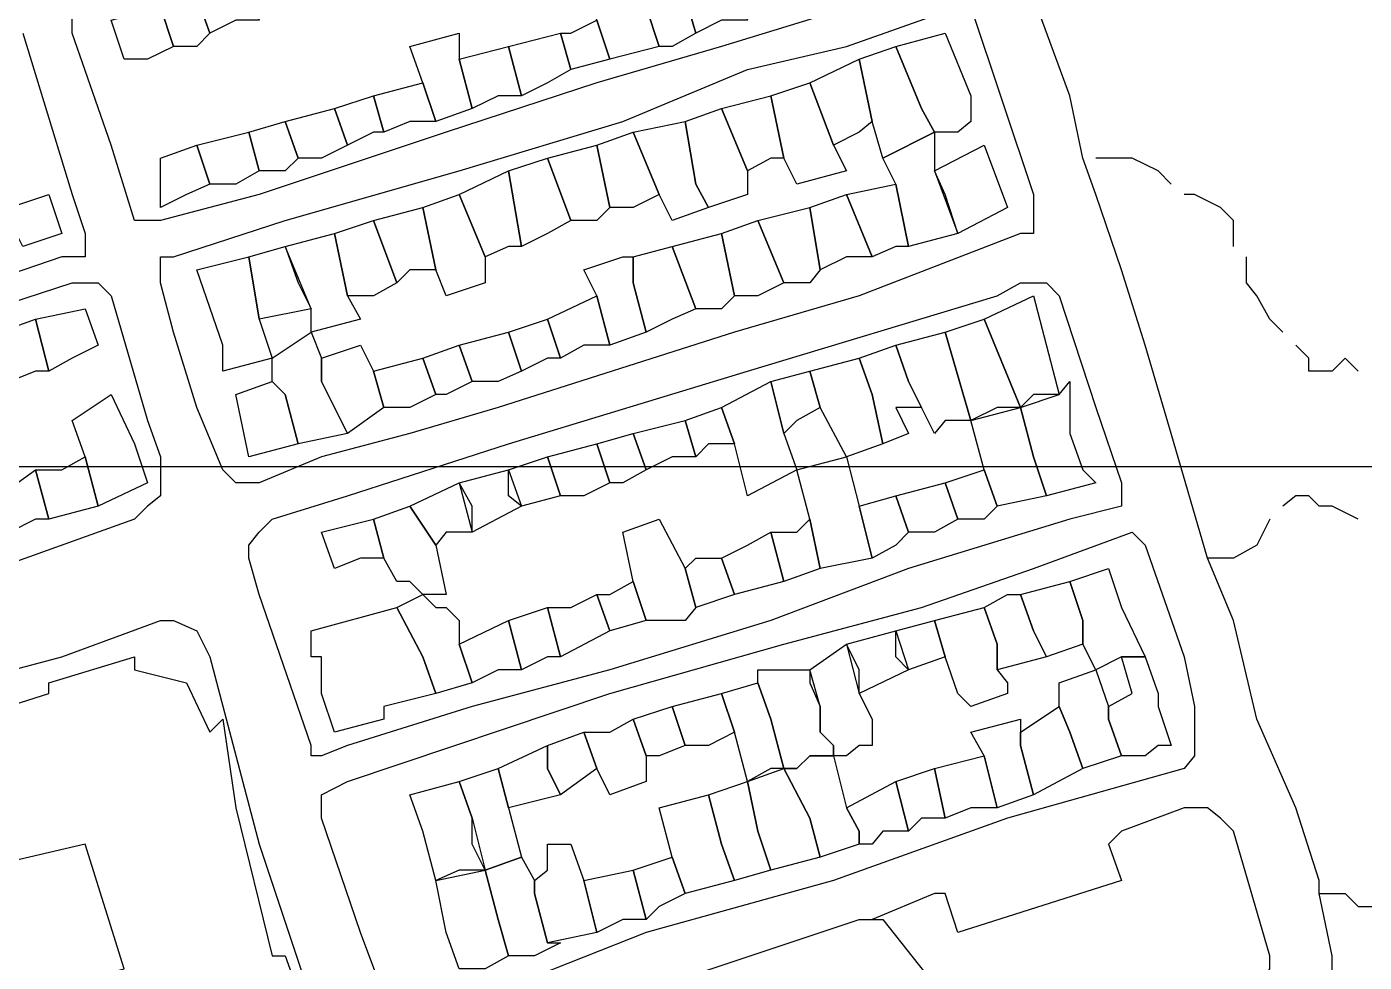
# Model space of a CAD drawing. Header units: millimetres. Extents: x -3588 to 75209, y -3737 to 38254.
# Drawn here: x 27979.5 to 28124.8, y 18723.9 to 18825.6 of the extents above; entities that cross this region are included whole.
import ezdxf

# ---------------------------------------------------------------- set-up
doc = ezdxf.new("R2010")
doc.units = ezdxf.units.MM
doc.layers.add('P', color=253, linetype='Continuous')

msp = doc.modelspace()

# ---------------------------------------------------------------- linework, layer by layer
msp.add_lwpolyline([(27912.41, 18777.795), (29501.621, 18777.795), (29501.621, 17962.799), (27912.41, 17962.799)], close=True)
at = {"layer": 'P'}
for points in [[(27992.587, 18804.525), (27991.179, 18804.525), (27988.634, 18812.703), (27984.393, 18824.85), (27984.393, 18826.258), (27984.393, 18827.666), (27987.226, 18828.787), (28006.142, 18834.436), (28023.922, 18839.797), (28038.598, 18843.75), (28072.478, 18854.761), (28073.886, 18854.761), (28080.655, 18833.028), (28080.655, 18831.619), (28072.478, 18828.787), (28054.97, 18823.425), (28041.414, 18819.472), (28025.043, 18814.111), (28004.718, 18807.342), (27993.995, 18804.525), (27992.587, 18804.525)], [(28094.211, 18811.295), (28092.802, 18818.064), (28088.849, 18828.787), (28083.488, 18845.174), (28082.064, 18851.944)], [(28046.792, 18827.666), (28048.2, 18823.425), (28042.839, 18822.017), (28041.414, 18826.258), (28040.006, 18831.619), (28044.247, 18833.028), (28046.792, 18827.666)], [(28002.189, 18826.258), (27999.357, 18824.85), (27997.948, 18828.787), (28003.598, 18830.211), (28004.718, 18826.258), (28002.189, 18826.258)], [(28054.97, 18826.258), (28052.153, 18824.85), (28051.017, 18828.787), (28056.378, 18830.211), (28057.786, 18826.258), (28054.97, 18826.258)], [(27997.948, 18823.425), (27995.404, 18823.425), (27993.995, 18827.666), (27997.948, 18828.787), (27999.357, 18824.85), (27997.948, 18823.425)], [(28049.608, 18823.425), (28048.2, 18823.425), (28046.792, 18827.666), (28051.017, 18828.787), (28052.153, 18824.85), (28049.608, 18823.425)], [(27992.587, 18822.017), (27990.042, 18822.017), (27988.634, 18826.258), (27993.995, 18827.666), (27995.404, 18823.425), (27992.587, 18822.017)], [(28002.189, 18776.006), (28000.765, 18777.415), (27997.948, 18784.2), (27995.404, 18792.378), (27993.995, 18797.739), (27993.995, 18799.148), (27993.995, 18800.572), (27995.404, 18800.572), (28007.551, 18804.525), (28026.467, 18809.886), (28044.247, 18815.247), (28057.786, 18820.897), (28068.525, 18823.425), (28080.655, 18827.666)], [(28082.064, 18827.666), (28088.849, 18807.342), (28088.849, 18805.933), (28088.849, 18803.101), (28087.441, 18803.101), (28069.933, 18796.331), (28056.378, 18792.378), (28030.692, 18784.2), (28021.09, 18781.368), (28011.503, 18778.823), (28004.718, 18776.006), (28003.598, 18776.006), (28002.189, 18776.006)], [(28038.598, 18824.85), (28041.414, 18826.258), (28042.839, 18822.017), (28038.598, 18820.897), (28037.461, 18824.85), (28038.598, 18824.85)], [(27979.032, 18824.85), (27984.393, 18807.342), (27985.817, 18803.101), (27985.817, 18801.692), (27985.817, 18800.572), (27983.273, 18800.572), (27970.854, 18796.331)], [(28026.467, 18822.017), (28027.875, 18816.656), (28023.922, 18815.247), (28022.514, 18819.472), (28021.09, 18823.425), (28026.467, 18824.85), (28026.467, 18822.017)], [(28036.053, 18819.472), (28033.236, 18818.064), (28031.828, 18823.425), (28037.461, 18824.85), (28038.598, 18820.897), (28036.053, 18819.472)], [(28080.655, 18814.111), (28078.111, 18814.111), (28076.703, 18816.656), (28073.886, 18823.425), (28079.247, 18824.85), (28082.064, 18818.064), (28082.064, 18815.247), (28080.655, 18814.111)], [(28030.692, 18818.064), (28027.875, 18816.656), (28026.467, 18822.017), (28031.828, 18823.425), (28033.236, 18818.064), (28030.692, 18818.064)], [(28076.703, 18816.656), (28078.111, 18814.111), (28072.478, 18811.295), (28071.341, 18815.247), (28069.933, 18822.017), (28073.886, 18823.425), (28076.703, 18816.656)], [(28069.933, 18814.111), (28067.116, 18812.703), (28064.572, 18819.472), (28069.933, 18822.017), (28071.341, 18815.247), (28069.933, 18814.111)], [(28021.09, 18815.247), (28018.273, 18814.111), (28017.137, 18818.064), (28022.514, 18819.472), (28023.922, 18815.247), (28021.09, 18815.247)], [(28067.116, 18812.703), (28068.525, 18809.886), (28063.163, 18808.462), (28061.739, 18811.295), (28060.331, 18818.064), (28064.572, 18819.472), (28067.116, 18812.703)], [(28017.137, 18814.111), (28014.32, 18812.703), (28012.912, 18816.656), (28017.137, 18818.064), (28018.273, 18814.111), (28017.137, 18814.111)], [(28060.331, 18811.295), (28057.786, 18809.886), (28054.97, 18816.656), (28060.331, 18818.064), (28061.739, 18811.295), (28060.331, 18811.295)], [(28011.503, 18811.295), (28008.959, 18811.295), (28007.551, 18815.247), (28012.912, 18816.656), (28014.32, 18812.703), (28011.503, 18811.295)], [(28057.786, 18809.886), (28057.786, 18807.342), (28053.561, 18805.933), (28052.153, 18808.462), (28051.017, 18815.247), (28054.97, 18816.656), (28057.786, 18809.886)], [(28002.189, 18808.462), (27999.357, 18808.462), (27997.948, 18812.703), (28003.598, 18814.111), (28004.718, 18809.886), (28002.189, 18808.462)], [(28007.551, 18809.886), (28004.718, 18809.886), (28003.598, 18814.111), (28007.551, 18815.247), (28008.959, 18811.295), (28007.551, 18809.886)], [(28045.367, 18805.933), (28042.839, 18805.933), (28041.414, 18812.703), (28045.367, 18814.111), (28048.2, 18807.342), (28045.367, 18805.933)], [(28052.153, 18808.462), (28053.561, 18805.933), (28049.608, 18804.525), (28048.2, 18807.342), (28045.367, 18814.111), (28051.017, 18815.247), (28052.153, 18808.462)], [(28078.111, 18809.886), (28080.655, 18803.101), (28075.294, 18801.692), (28073.886, 18808.462), (28072.478, 18811.295), (28078.111, 18814.111), (28078.111, 18809.886)], [(27996.812, 18807.342), (27993.995, 18805.933), (27993.995, 18811.295), (27997.948, 18812.703), (27999.357, 18808.462), (27996.812, 18807.342)], [(28041.414, 18804.525), (28038.598, 18804.525), (28036.053, 18811.295), (28041.414, 18812.703), (28042.839, 18805.933), (28041.414, 18804.525)], [(28079.247, 18807.342), (28078.111, 18809.886), (28083.488, 18812.703), (28086.017, 18805.933), (28080.655, 18803.101), (28079.247, 18807.342)], [(28036.053, 18803.101), (28033.236, 18801.692), (28031.828, 18809.886), (28036.053, 18811.295), (28038.598, 18804.525), (28036.053, 18803.101)], [(28107.766, 18767.812), (28103.813, 18781.368), (28100.98, 18790.97), (28098.436, 18799.148), (28095.619, 18807.342), (28094.211, 18811.295)], [(28103.813, 18808.462), (28102.389, 18809.886), (28099.572, 18811.295), (28098.436, 18811.295), (28097.027, 18811.295), (28095.619, 18811.295)], [(28031.828, 18801.692), (28029.284, 18800.572), (28026.467, 18807.342), (28031.828, 18809.886), (28033.236, 18801.692), (28031.828, 18801.692)], [(28073.886, 18801.692), (28071.341, 18800.572), (28068.525, 18807.342), (28073.886, 18808.462), (28075.294, 18801.692), (28073.886, 18801.692)], [(27977.624, 18804.525), (27977.624, 18805.933), (27981.865, 18807.342), (27983.273, 18803.101), (27979.032, 18801.692), (27977.624, 18804.525)], [(28023.922, 18799.148), (28022.514, 18805.933), (28026.467, 18807.342), (28029.284, 18800.572), (28029.284, 18797.739), (28025.043, 18796.331), (28023.922, 18799.148)], [(28068.525, 18800.572), (28065.692, 18799.148), (28064.572, 18805.933), (28068.525, 18807.342), (28071.341, 18800.572), (28068.525, 18800.572)], [(28110.582, 18801.692), (28110.582, 18804.525), (28109.174, 18805.933), (28106.341, 18807.342), (28105.221, 18807.342)], [(28021.09, 18799.148), (28019.681, 18797.739), (28017.137, 18804.525), (28022.514, 18805.933), (28023.922, 18799.148), (28021.09, 18799.148)], [(28064.572, 18797.739), (28061.739, 18797.739), (28058.922, 18804.525), (28064.572, 18805.933), (28065.692, 18799.148), (28064.572, 18797.739)], [(28017.137, 18796.331), (28014.32, 18796.331), (28012.912, 18803.101), (28017.137, 18804.525), (28019.681, 18797.739), (28017.137, 18796.331)], [(28058.922, 18796.331), (28056.378, 18796.331), (28054.97, 18803.101), (28058.922, 18804.525), (28061.739, 18797.739), (28058.922, 18796.331)], [(28014.32, 18796.331), (28015.728, 18793.787), (28010.367, 18792.378), (28010.367, 18794.923), (28007.551, 18801.692), (28012.912, 18803.101), (28014.32, 18796.331)], [(28054.97, 18794.923), (28052.153, 18794.923), (28049.608, 18801.692), (28054.97, 18803.101), (28056.378, 18796.331), (28054.97, 18794.923)], [(28008.959, 18797.739), (28010.367, 18794.923), (28004.718, 18793.787), (28003.598, 18800.572), (28007.551, 18801.692), (28008.959, 18797.739)], [(28049.608, 18793.787), (28046.792, 18792.378), (28045.367, 18797.739), (28045.367, 18800.572), (28049.608, 18801.692), (28052.153, 18794.923), (28049.608, 18793.787)], [(28004.718, 18793.787), (28006.142, 18789.562), (28000.765, 18788.137), (28000.765, 18790.97), (27997.948, 18799.148), (28003.598, 18800.572), (28004.718, 18793.787)], [(28045.367, 18800.572), (28045.367, 18797.739), (28046.792, 18792.378), (28042.839, 18790.97), (28041.414, 18796.331), (28040.006, 18799.148), (28044.247, 18800.572), (28045.367, 18800.572)], [(28115.944, 18792.378), (28114.535, 18793.787), (28113.127, 18796.331), (28111.991, 18797.739), (28111.991, 18800.572)], [(27972.262, 18793.787), (27984.393, 18797.739), (27987.226, 18797.739), (27988.634, 18796.331), (27992.587, 18782.776), (27993.995, 18778.823), (27993.995, 18777.415), (27993.995, 18776.006), (27993.995, 18774.598), (27992.587, 18773.462), (27991.179, 18772.053), (27968.309, 18763.876)], [(28040.006, 18790.97), (28037.461, 18789.562), (28036.053, 18793.787), (28041.414, 18796.331), (28042.839, 18790.97), (28040.006, 18790.97)], [(28088.849, 18785.609), (28087.441, 18784.2), (28083.488, 18793.787), (28088.849, 18796.331), (28091.666, 18785.609), (28088.849, 18785.609)], [(27980.44, 18788.137), (27977.624, 18787.017), (27976.487, 18792.378), (27980.44, 18793.787), (27981.865, 18788.137), (27980.44, 18788.137)], [(27984.393, 18789.562), (27981.865, 18788.137), (27980.44, 18793.787), (27985.817, 18794.923), (27987.226, 18790.97), (27984.393, 18789.562)], [(28036.053, 18789.562), (28033.236, 18788.137), (28031.828, 18792.378), (28036.053, 18793.787), (28037.461, 18789.562), (28036.053, 18789.562)], [(28084.896, 18784.2), (28082.064, 18782.776), (28079.247, 18792.378), (28083.488, 18793.787), (28087.441, 18784.2), (28084.896, 18784.2)], [(28011.503, 18789.562), (28011.503, 18787.017), (28014.32, 18781.368), (28008.959, 18780.247), (28007.551, 18785.609), (28006.142, 18787.017), (28006.142, 18789.562), (28010.367, 18792.378), (28011.503, 18789.562)], [(28030.692, 18787.017), (28027.875, 18787.017), (28026.467, 18790.97), (28031.828, 18792.378), (28033.236, 18788.137), (28030.692, 18787.017)], [(28079.247, 18782.776), (28078.111, 18781.368), (28076.703, 18784.2), (28075.294, 18787.017), (28073.886, 18790.97), (28079.247, 18792.378), (28082.064, 18782.776), (28079.247, 18782.776)], [(28017.137, 18788.137), (28018.273, 18784.2), (28014.32, 18781.368), (28011.503, 18787.017), (28011.503, 18789.562), (28015.728, 18790.97), (28017.137, 18788.137)], [(28025.043, 18785.609), (28023.922, 18785.609), (28022.514, 18789.562), (28026.467, 18790.97), (28027.875, 18787.017), (28025.043, 18785.609)], [(28075.294, 18784.2), (28073.886, 18784.2), (28075.294, 18781.368), (28072.478, 18780.247), (28071.341, 18785.609), (28069.933, 18789.562), (28073.886, 18790.97), (28075.294, 18787.017), (28076.703, 18784.2), (28075.294, 18784.2)], [(28124.138, 18788.137), (28122.713, 18789.562), (28121.305, 18788.137), (28119.897, 18788.137), (28118.76, 18788.137), (28118.76, 18789.562), (28117.352, 18790.97)], [(28021.09, 18784.2), (28018.273, 18784.2), (28017.137, 18788.137), (28022.514, 18789.562), (28023.922, 18785.609), (28021.09, 18784.2)], [(28071.341, 18785.609), (28072.478, 18780.247), (28068.525, 18778.823), (28065.692, 18784.2), (28064.572, 18788.137), (28069.933, 18789.562), (28071.341, 18785.609)], [(28063.163, 18782.776), (28061.739, 18781.368), (28060.331, 18787.017), (28064.572, 18788.137), (28065.692, 18784.2), (28063.163, 18782.776)], [(28007.551, 18785.609), (28008.959, 18780.247), (28003.598, 18778.823), (28002.189, 18785.609), (28006.142, 18787.017), (28007.551, 18785.609)], [(28056.378, 18780.247), (28054.97, 18784.2), (28060.331, 18787.017), (28061.739, 18781.368), (28063.163, 18777.415), (28057.786, 18774.598), (28056.378, 18780.247)], [(28092.802, 18781.368), (28094.211, 18777.415), (28095.619, 18776.006), (28090.258, 18774.598), (28088.849, 18778.823), (28087.441, 18784.2), (28091.666, 18785.609), (28092.802, 18787.017), (28092.802, 18782.776), (28092.802, 18781.368)], [(27985.817, 18778.823), (27984.393, 18782.776), (27988.634, 18785.609), (27991.179, 18780.247), (27992.587, 18776.006), (27987.226, 18773.462), (27985.817, 18778.823)], [(28053.561, 18780.247), (28052.153, 18778.823), (28051.017, 18782.776), (28054.97, 18784.2), (28056.378, 18780.247), (28053.561, 18780.247)], [(28088.849, 18778.823), (28090.258, 18774.598), (28084.896, 18773.462), (28083.488, 18777.415), (28082.064, 18782.776), (28087.441, 18784.2), (28088.849, 18778.823)], [(28049.608, 18778.823), (28046.792, 18777.415), (28045.367, 18781.368), (28051.017, 18782.776), (28052.153, 18778.823), (28049.608, 18778.823)], [(28044.247, 18776.006), (28042.839, 18776.006), (28041.414, 18780.247), (28045.367, 18781.368), (28046.792, 18777.415), (28044.247, 18776.006)], [(28040.006, 18774.598), (28037.461, 18774.598), (28036.053, 18778.823), (28041.414, 18780.247), (28042.839, 18776.006), (28040.006, 18774.598)], [(27983.273, 18777.415), (27985.817, 18778.823), (27987.226, 18773.462), (27981.865, 18772.053), (27980.44, 18777.415), (27983.273, 18777.415)], [(28031.828, 18774.598), (28031.828, 18777.415), (28036.053, 18778.823), (28037.461, 18774.598), (28033.236, 18773.462), (28031.828, 18774.598)], [(28064.572, 18772.053), (28063.163, 18777.415), (28068.525, 18778.823), (28069.933, 18773.462), (28071.341, 18767.812), (28065.692, 18766.692), (28064.572, 18772.053)], [(27980.44, 18772.053), (27977.624, 18770.645), (27976.487, 18774.598), (27980.44, 18777.415), (27981.865, 18772.053), (27980.44, 18772.053)], [(28027.875, 18773.462), (28026.467, 18776.006), (28031.828, 18777.415), (28033.236, 18773.462), (28027.875, 18770.645), (28027.875, 18773.462)], [(28083.488, 18772.053), (28080.655, 18772.053), (28079.247, 18776.006), (28083.488, 18777.415), (28084.896, 18773.462), (28083.488, 18772.053)], [(28025.043, 18770.645), (28023.922, 18769.237), (28021.09, 18773.462), (28026.467, 18776.006), (28027.875, 18770.645), (28025.043, 18770.645)], [(28078.111, 18770.645), (28075.294, 18770.645), (28073.886, 18774.598), (28079.247, 18776.006), (28080.655, 18772.053), (28078.111, 18770.645)], [(28023.922, 18769.237), (28025.043, 18763.876), (28022.514, 18763.876), (28021.09, 18765.284), (28019.681, 18765.284), (28018.273, 18767.812), (28017.137, 18772.053), (28021.09, 18773.462), (28023.922, 18769.237)], [(28073.886, 18769.237), (28071.341, 18767.812), (28069.933, 18773.462), (28073.886, 18774.598), (28075.294, 18770.645), (28073.886, 18769.237)], [(28124.138, 18772.053), (28121.305, 18773.462), (28119.897, 18773.462), (28118.76, 18774.598), (28117.352, 18774.598), (28115.944, 18773.462)], [(28015.728, 18767.812), (28012.912, 18766.692), (28011.503, 18770.645), (28017.137, 18772.053), (28018.273, 18767.812), (28015.728, 18767.812)], [(28051.017, 18761.043), (28049.608, 18761.043), (28046.792, 18761.043), (28045.367, 18765.284), (28044.247, 18770.645), (28048.2, 18772.053), (28051.017, 18766.692), (28052.153, 18762.451), (28051.017, 18761.043)], [(28063.163, 18770.645), (28064.572, 18772.053), (28065.692, 18766.692), (28061.739, 18765.284), (28060.331, 18770.645), (28063.163, 18770.645)], [(28114.535, 18772.053), (28113.127, 18769.237), (28110.582, 18767.812), (28107.766, 18767.812)], [(28057.786, 18769.237), (28060.331, 18770.645), (28061.739, 18765.284), (28056.378, 18763.876), (28054.97, 18767.812), (28057.786, 18769.237)], [(28052.153, 18767.812), (28054.97, 18767.812), (28056.378, 18763.876), (28052.153, 18762.451), (28051.017, 18766.692), (28052.153, 18767.812)], [(28099.572, 18757.09), (28098.436, 18757.09), (28095.619, 18755.682), (28094.211, 18758.498), (28094.211, 18761.043), (28092.802, 18765.284), (28097.027, 18766.692), (28098.436, 18762.451), (28100.98, 18757.09), (28099.572, 18757.09)], [(28042.839, 18763.876), (28045.367, 18765.284), (28046.792, 18761.043), (28042.839, 18759.923), (28041.414, 18763.876), (28042.839, 18763.876)], [(28088.849, 18759.923), (28087.441, 18763.876), (28092.802, 18765.284), (28094.211, 18761.043), (28094.211, 18758.498), (28090.258, 18757.09), (28088.849, 18759.923)], [(28026.467, 18761.043), (28026.467, 18758.498), (28027.875, 18754.273), (28023.922, 18753.137), (28022.514, 18757.09), (28019.681, 18762.451), (28022.514, 18763.876), (28023.922, 18762.451), (28025.043, 18762.451), (28026.467, 18761.043)], [(28038.598, 18762.451), (28041.414, 18763.876), (28042.839, 18759.923), (28037.461, 18757.09), (28036.053, 18762.451), (28038.598, 18762.451)], [(28086.017, 18763.876), (28087.441, 18763.876), (28088.849, 18759.923), (28090.258, 18757.09), (28084.896, 18755.682), (28084.896, 18758.498), (28083.488, 18762.451), (28086.017, 18763.876)], [(28022.514, 18757.09), (28023.922, 18753.137), (28018.273, 18751.729), (28018.273, 18750.32), (28012.912, 18748.912), (28011.503, 18753.137), (28011.503, 18757.09), (28010.367, 18757.09), (28010.367, 18759.923), (28019.681, 18762.451), (28022.514, 18757.09)], [(28036.053, 18757.09), (28033.236, 18755.682), (28031.828, 18761.043), (28036.053, 18762.451), (28037.461, 18757.09), (28036.053, 18757.09)], [(28084.896, 18755.682), (28086.017, 18754.273), (28086.017, 18753.137), (28082.064, 18751.729), (28080.655, 18753.137), (28079.247, 18757.09), (28078.111, 18761.043), (28083.488, 18762.451), (28084.896, 18758.498), (28084.896, 18755.682)], [(28030.692, 18755.682), (28027.875, 18754.273), (28026.467, 18758.498), (28031.828, 18761.043), (28033.236, 18755.682), (28030.692, 18755.682)], [(28073.886, 18757.09), (28073.886, 18759.923), (28078.111, 18761.043), (28079.247, 18757.09), (28075.294, 18755.682), (28073.886, 18757.09)], [(28069.933, 18755.682), (28068.525, 18758.498), (28073.886, 18759.923), (28075.294, 18755.682), (28069.933, 18753.137), (28069.933, 18755.682)], [(27933.021, 18742.127), (27962.948, 18751.729), (27983.273, 18757.09)], [(28053.561, 18747.488), (28051.017, 18747.488), (28049.608, 18751.729), (28054.97, 18753.137), (28056.378, 18748.912), (28053.561, 18747.488)]]:
    msp.add_lwpolyline(points, dxfattribs=at)
at = {"layer": 'P', "color": 254}
for points in [[(28011.503, 18746.368), (28010.367, 18746.368), (28010.367, 18747.488), (28004.718, 18763.876), (28003.598, 18767.812), (28003.598, 18769.237), (28004.718, 18770.645), (28006.142, 18772.053), (28014.32, 18774.598), (28031.828, 18780.247), (28057.786, 18788.137), (28084.896, 18796.331), (28087.441, 18797.739), (28090.258, 18797.739), (28091.666, 18796.331), (28095.619, 18784.2), (28098.436, 18776.006), (28098.436, 18774.598), (28098.436, 18773.462), (28092.802, 18772.053), (28075.294, 18766.692), (28060.331, 18761.043), (28042.839, 18755.682), (28027.875, 18751.729), (28014.32, 18747.488), (28011.503, 18746.368)], [(28018.273, 18720.393), (28015.728, 18727.163), (28011.503, 18739.598), (28011.503, 18740.718), (28011.503, 18742.127), (28014.32, 18743.551), (28042.839, 18753.137), (28061.739, 18758.498), (28076.703, 18762.451), (28088.849, 18766.692), (28099.572, 18770.645), (28100.98, 18769.237), (28105.221, 18757.09), (28106.341, 18751.729), (28106.341, 18750.32), (28106.341, 18747.488), (28106.341, 18746.368), (28105.221, 18744.959), (28086.017, 18739.598), (28067.116, 18732.812), (28046.792, 18727.163), (28033.236, 18721.802)], [(28119.897, 18731.404), (28119.897, 18732.812), (28117.352, 18740.718), (28113.127, 18750.32), (28110.582, 18761.043), (28107.766, 18767.812)], [(27983.273, 18757.09), (27993.995, 18761.043), (27995.404, 18761.043), (27997.948, 18759.923), (27999.357, 18757.09), (28004.718, 18736.765), (28011.503, 18716.441), (28007.551, 18715.032)], [(28069.933, 18753.137), (28071.341, 18750.32), (28071.341, 18747.488), (28069.933, 18747.488), (28068.525, 18746.368), (28067.116, 18746.368), (28067.116, 18747.488), (28065.692, 18748.912), (28065.692, 18751.729), (28064.572, 18755.682), (28068.525, 18758.498), (28069.933, 18753.137)], [(27927.66, 18735.357), (27928.78, 18736.765), (27939.791, 18733.949), (27941.215, 18736.765), (27957.299, 18742.127), (27956.163, 18744.959), (27981.865, 18753.137), (27981.865, 18754.273), (27991.179, 18757.09), (27991.179, 18755.682), (27996.812, 18754.273), (27999.357, 18748.912), (28000.765, 18750.32), (28002.189, 18740.718), (28006.142, 18724.634), (28007.551, 18724.634), (28011.503, 18713.624)], [(28100.98, 18746.368), (28098.436, 18746.368), (28097.027, 18750.32), (28097.027, 18751.729), (28099.572, 18753.137), (28098.436, 18757.09), (28100.98, 18757.09), (28102.389, 18753.137), (28102.389, 18751.729), (28103.813, 18747.488), (28102.389, 18747.488), (28100.98, 18746.368)], [(28064.572, 18754.273), (28065.692, 18751.729), (28065.692, 18748.912), (28067.116, 18747.488), (28067.116, 18746.368), (28064.572, 18746.368), (28063.163, 18744.959), (28061.739, 18744.959), (28060.331, 18750.32), (28058.922, 18754.273), (28058.922, 18755.682), (28061.739, 18755.682), (28063.163, 18755.682), (28064.572, 18755.682), (28064.572, 18754.273)], [(28097.027, 18751.729), (28097.027, 18750.32), (28098.436, 18746.368), (28094.211, 18744.959), (28092.802, 18748.912), (28091.666, 18751.729), (28091.666, 18754.273), (28095.619, 18755.682), (28097.027, 18751.729)], [(28060.331, 18744.959), (28057.786, 18743.551), (28056.378, 18748.912), (28054.97, 18753.137), (28058.922, 18754.273), (28060.331, 18750.32), (28061.739, 18744.959), (28060.331, 18744.959)], [(28048.2, 18746.368), (28046.792, 18746.368), (28045.367, 18750.32), (28049.608, 18751.729), (28051.017, 18747.488), (28048.2, 18746.368)], [(28092.802, 18748.912), (28094.211, 18744.959), (28088.849, 18742.127), (28087.441, 18747.488), (28087.441, 18748.912), (28091.666, 18751.729), (28092.802, 18748.912)], [(28042.839, 18748.912), (28045.367, 18750.32), (28046.792, 18746.368), (28046.792, 18743.551), (28042.839, 18742.127), (28041.414, 18744.959), (28040.006, 18748.912), (28042.839, 18748.912)], [(28087.441, 18748.912), (28087.441, 18747.488), (28088.849, 18742.127), (28084.896, 18740.718), (28083.488, 18746.368), (28082.064, 18748.912), (28087.441, 18750.32), (28087.441, 18748.912)], [(28036.053, 18744.959), (28036.053, 18747.488), (28040.006, 18748.912), (28041.414, 18744.959), (28037.461, 18742.127), (28036.053, 18744.959)], [(28036.053, 18744.959), (28037.461, 18742.127), (28031.828, 18740.718), (28030.692, 18744.959), (28036.053, 18747.488), (28036.053, 18744.959)], [(28068.525, 18740.718), (28069.933, 18738.174), (28069.933, 18736.765), (28065.692, 18735.357), (28064.572, 18739.598), (28061.739, 18744.959), (28063.163, 18744.959), (28064.572, 18746.368), (28067.116, 18746.368), (28068.525, 18740.718)], [(28082.064, 18740.718), (28079.247, 18739.598), (28078.111, 18744.959), (28083.488, 18746.368), (28084.896, 18740.718), (28082.064, 18740.718)], [(28027.875, 18736.765), (28027.875, 18739.598), (28026.467, 18743.551), (28030.692, 18744.959), (28031.828, 18740.718), (28033.236, 18735.357), (28029.284, 18733.949), (28027.875, 18736.765)], [(28058.922, 18738.174), (28057.786, 18743.551), (28061.739, 18744.959), (28064.572, 18739.598), (28065.692, 18735.357), (28060.331, 18733.949), (28058.922, 18738.174)], [(28076.703, 18739.598), (28075.294, 18738.174), (28073.886, 18743.551), (28078.111, 18744.959), (28079.247, 18739.598), (28076.703, 18739.598)], [(28026.467, 18733.949), (28023.922, 18732.812), (28022.514, 18738.174), (28021.09, 18742.127), (28026.467, 18743.551), (28027.875, 18739.598), (28029.284, 18733.949), (28026.467, 18733.949)], [(28058.922, 18738.174), (28060.331, 18733.949), (28056.378, 18732.812), (28054.97, 18736.765), (28053.561, 18742.127), (28057.786, 18743.551), (28058.922, 18738.174)], [(28072.478, 18738.174), (28071.341, 18736.765), (28069.933, 18736.765), (28069.933, 18738.174), (28068.525, 18740.718), (28073.886, 18743.551), (28075.294, 18738.174), (28072.478, 18738.174)], [(28049.608, 18735.357), (28048.2, 18740.718), (28053.561, 18742.127), (28054.97, 18736.765), (28056.378, 18732.812), (28051.017, 18731.404), (28049.608, 18735.357)], [(28098.436, 18693.299), (28100.98, 18697.524), (28105.221, 18705.718), (28110.582, 18716.441), (28114.535, 18723.226), (28114.535, 18724.634), (28110.582, 18738.174), (28109.174, 18739.598), (28107.766, 18740.718), (28105.221, 18740.718), (28098.436, 18738.174), (28097.027, 18736.765), (28098.436, 18732.812), (28080.655, 18727.163), (28079.247, 18731.404), (28078.111, 18731.404), (28071.341, 18728.587)], [(27973.671, 18733.949), (27961.54, 18729.996), (27964.068, 18719.273), (27966.901, 18719.273), (27968.309, 18717.849), (27990.042, 18723.226), (27985.817, 18736.765), (27973.671, 18733.949)], [(28034.645, 18731.404), (28034.645, 18732.812), (28036.053, 18733.949), (28036.053, 18736.765), (28038.598, 18736.765), (28040.006, 18732.812), (28041.414, 18727.163), (28036.053, 18726.043), (28034.645, 18731.404)], [(28034.645, 18724.634), (28031.828, 18724.634), (28030.692, 18728.587), (28029.284, 18733.949), (28033.236, 18735.357), (28034.645, 18732.812), (28034.645, 18731.404), (28036.053, 18726.043), (28037.461, 18726.043), (28034.645, 18724.634)], [(28048.2, 18729.996), (28046.792, 18728.587), (28045.367, 18733.949), (28049.608, 18735.357), (28051.017, 18731.404), (28048.2, 18729.996)], [(28029.284, 18723.226), (28026.467, 18723.226), (28025.043, 18727.163), (28023.922, 18732.812), (28029.284, 18733.949), (28030.692, 18728.587), (28031.828, 18724.634), (28029.284, 18723.226)], [(28044.247, 18728.587), (28041.414, 18727.163), (28040.006, 18732.812), (28045.367, 18733.949), (28046.792, 18728.587), (28044.247, 18728.587)], [(28102.389, 18674.383), (28110.582, 18689.346), (28110.582, 18690.755), (28106.341, 18692.163), (28106.341, 18693.299), (28109.174, 18698.949), (28115.944, 18712.488), (28121.305, 18720.393), (28121.305, 18721.802), (28121.305, 18723.226), (28121.305, 18724.634), (28119.897, 18731.404)], [(28119.897, 18731.404), (28122.713, 18731.404), (28124.138, 18729.996), (28126.666, 18729.996)], [(28087.441, 18672.974), (28087.441, 18671.838), (28086.017, 18670.43), (28084.896, 18671.838), (28083.488, 18674.383), (28075.294, 18685.393), (28056.378, 18706.838), (28049.608, 18716.441), (28045.367, 18720.393), (28046.792, 18721.802), (28049.608, 18721.802), (28069.933, 18728.587), (28071.341, 18728.587), (28072.478, 18728.587), (28087.441, 18709.671), (28098.436, 18694.708), (28098.436, 18693.299), (28098.436, 18692.163), (28092.802, 18681.152), (28088.849, 18674.383), (28087.441, 18672.974)]]:
    msp.add_lwpolyline(points, dxfattribs=at)

doc.saveas('drawing.dxf')
